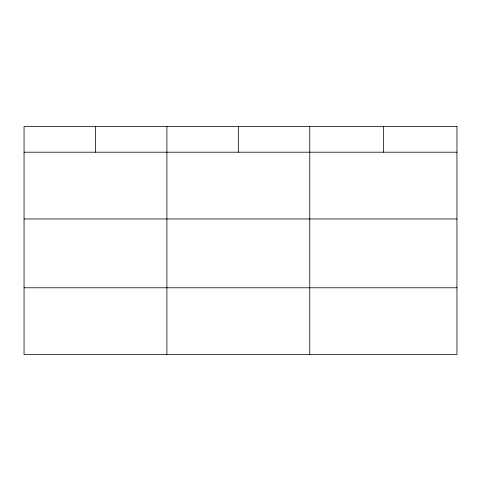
<?xml version="1.0" encoding="UTF-8"?>
<svg xmlns="http://www.w3.org/2000/svg" width="481" height="481" viewBox="0 0 481 481"><rect width="100%" height="100%" fill="white"/><g stroke="black" fill="none" stroke-linecap="round" stroke-linejoin="round"><path stroke-width="0.72" d="M24.05 152.2L456.95 152.2M24.05 218.981L456.95 218.981M24.05 287.782L456.95 287.782M383.357 126.437L383.357 152.2M309.764 126.437L309.764 354.563M238.335 126.437L238.335 152.2M166.907 126.437L166.907 354.563M95.478 126.437L95.478 152.2M456.95 126.437L24.05 126.437L24.05 354.563L456.95 354.563L456.95 126.437"/></g></svg>
